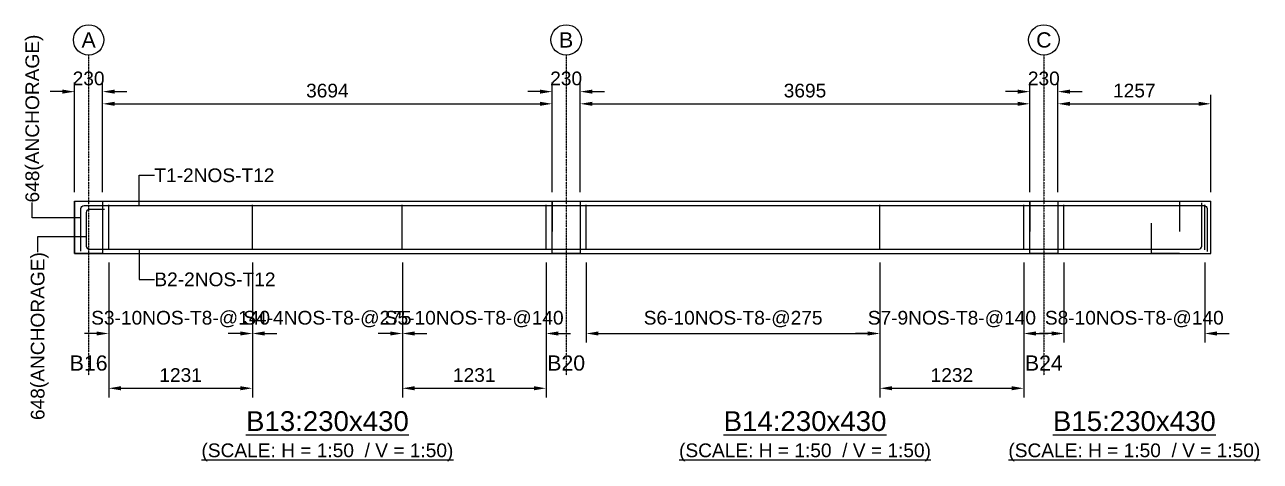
# Model space of a CAD drawing. Header units: inches. Extents: x -816171 to 9366335, y -450961 to 689132.
# Drawn here: x 2784819 to 2805124, y 267846 to 275021 of the extents above; entities that cross this region are included whole.
import ezdxf
from ezdxf.enums import TextEntityAlignment as Align

# ---------------------------------------------------------------- set-up
doc = ezdxf.new("R2010")
doc.units = ezdxf.units.IN
doc.header["$MEASUREMENT"] = 0
doc.linetypes.add('SCCenter', pattern=[1.2, 0.5, -0.3, 0.1, -0.3])
doc.linetypes.add('SCHidden', pattern=[1000, 500, -500])
for name, color, linetype in [('Concrete Line', 2, 'Continuous'), ('Dimension', 31, 'Continuous'), ('Grid', 8, 'Continuous'), ('Labels', 4, 'Continuous'), ('Labels_Support', 4, 'Continuous'), ('Link', 225, 'Continuous'), ('Reinforcement', 130, 'Continuous'), ('Text', 31, 'Continuous')]:
    doc.layers.add(name, color=color, linetype=linetype)
doc.styles.add('SC-SansSerif', font='SansSerif')
doc.styles.get("Standard").update_dxf_attribs({"font": 'txt.shx'})
doc.dimstyles.new('SCBBSDimStyl', dxfattribs={"dimtxt": 225, "dimasz": 200, "dimexe": 150, "dimexo": 150, "dimgap": 100, "dimtad": 1, "dimtoh": 1, "dimdec": 0, "dimzin": 0, "dimdsep": 46, "dimtxsty": 'SC-SansSerif', "dimcen": 0.09, "dimclrd": 8, "dimclre": 8, "dimclrt": 31, "dimadec": 0, "dimazin": 0, "dimtfac": 1, "dimtdec": 0, "dimtix": 1, "dimtofl": 0, "dimtmove": 0, "dimatfit": 3, "dimfxl": 1, "dimtolj": 1, "dimtzin": 0, "dimarcsym": 0})
doc.dimstyles.get("Standard").update_dxf_attribs({"dimtxt": 0.18, "dimasz": 0.18, "dimexe": 0.18, "dimexo": 0.0625, "dimgap": 0.09, "dimtad": 0, "dimtih": 1, "dimtoh": 1, "dimdec": 4, "dimzin": 0, "dimdsep": 46, "dimtxsty": 'Standard', "dimcen": 0.09, "dimadec": 0, "dimazin": 0, "dimtfac": 1, "dimtdec": 4, "dimtofl": 0, "dimtmove": 0, "dimatfit": 3, "dimfxl": 1, "dimtolj": 1, "dimtzin": 0, "dimarcsym": 0})

# ---------------------------------------------------------------- blocks, each defined once
blk = doc.blocks.new('*D1044')
at = {"layer": 'DEFPOINTS', "color": 0, "transparency": 16777216}
for p in [(2786199, 271261), (2788562, 271261), (2788562, 269946)]:
    blk.add_point(p, dxfattribs=at)
at = {"layer": 'Dimension', "color": 8, "lineweight": -2, "transparency": 16777216}
for p, q in [((2786199, 271111), (2786199, 269796)), ((2788562, 271111), (2788562, 269796)), ((2785999, 269946), (2785799, 269946)), ((2788762, 269946), (2788962, 269946))]:
    blk.add_line(p, q, dxfattribs=at)
at = {"layer": 'Dimension', "color": 8, "transparency": 16777216}
for points in [[(2785999, 269980), (2785999, 269913), (2786199, 269946)], [(2788762, 269980), (2788762, 269913), (2788562, 269946)]]:
    blk.add_solid(points, dxfattribs=at)
at = {"layer": 'Dimension', "color": 31, "transparency": 16777216, "insert": (2787381, 270183), "char_height": 225, "attachment_point": 5, "style": 'SC-SansSerif'}
blk.add_mtext('\\A1;S3-10NOS-T8-@140', dxfattribs=at)
blk = doc.blocks.new('*D1045')
at = {"layer": 'DEFPOINTS', "color": 0, "transparency": 16777216}
for p in [(2786199, 271261), (2788562, 271261), (2788562, 269046)]:
    blk.add_point(p, dxfattribs=at)
at = {"layer": 'Dimension', "color": 8, "lineweight": -2, "transparency": 16777216}
for p, q in [((2786199, 271111), (2786199, 268896)), ((2788562, 271111), (2788562, 268896)), ((2786399, 269046), (2788362, 269046))]:
    blk.add_line(p, q, dxfattribs=at)
at = {"layer": 'Dimension', "color": 8, "transparency": 16777216}
for points in [[(2786399, 269080), (2786399, 269013), (2786199, 269046)], [(2788362, 269080), (2788362, 269013), (2788562, 269046)]]:
    blk.add_solid(points, dxfattribs=at)
at = {"layer": 'Dimension', "color": 31, "transparency": 16777216, "insert": (2787381, 269262), "char_height": 225, "attachment_point": 5, "style": 'SC-SansSerif'}
blk.add_mtext('\\A1;1231', dxfattribs=at)
blk = doc.blocks.new('*D1046')
at = {"layer": 'DEFPOINTS', "color": 0, "transparency": 16777216}
for p in [(2788562, 271261), (2791025, 271261), (2791025, 269946)]:
    blk.add_point(p, dxfattribs=at)
at = {"layer": 'Dimension', "color": 8, "lineweight": -2, "transparency": 16777216}
for p, q in [((2788562, 271111), (2788562, 269796)), ((2791025, 271111), (2791025, 269796)), ((2788362, 269946), (2788162, 269946)), ((2791225, 269946), (2791425, 269946))]:
    blk.add_line(p, q, dxfattribs=at)
at = {"layer": 'Dimension', "color": 8, "transparency": 16777216}
for points in [[(2788362, 269980), (2788362, 269913), (2788562, 269946)], [(2791225, 269980), (2791225, 269913), (2791025, 269946)]]:
    blk.add_solid(points, dxfattribs=at)
at = {"layer": 'Dimension', "color": 31, "transparency": 16777216, "insert": (2789793, 270183), "char_height": 225, "attachment_point": 5, "style": 'SC-SansSerif'}
blk.add_mtext('\\A1;S4-4NOS-T8-@275', dxfattribs=at)
blk = doc.blocks.new('*D1047')
at = {"layer": 'DEFPOINTS', "color": 0, "transparency": 16777216}
for p in [(2791025, 271261), (2793387, 271261), (2793387, 269946)]:
    blk.add_point(p, dxfattribs=at)
at = {"layer": 'Dimension', "color": 8, "lineweight": -2, "transparency": 16777216}
for p, q in [((2791025, 271111), (2791025, 269796)), ((2793387, 271111), (2793387, 269796)), ((2790825, 269946), (2790625, 269946)), ((2793587, 269946), (2793787, 269946))]:
    blk.add_line(p, q, dxfattribs=at)
at = {"layer": 'Dimension', "color": 8, "transparency": 16777216}
for points in [[(2790825, 269980), (2790825, 269913), (2791025, 269946)], [(2793587, 269980), (2793587, 269913), (2793387, 269946)]]:
    blk.add_solid(points, dxfattribs=at)
at = {"layer": 'Dimension', "color": 31, "transparency": 16777216, "insert": (2792206, 270183), "char_height": 225, "attachment_point": 5, "style": 'SC-SansSerif'}
blk.add_mtext('\\A1;S5-10NOS-T8-@140', dxfattribs=at)
blk = doc.blocks.new('*D1048')
at = {"layer": 'DEFPOINTS', "color": 0, "transparency": 16777216}
for p in [(2791025, 271261), (2793387, 271261), (2793387, 269046)]:
    blk.add_point(p, dxfattribs=at)
at = {"layer": 'Dimension', "color": 8, "lineweight": -2, "transparency": 16777216}
for p, q in [((2791025, 271111), (2791025, 268896)), ((2793387, 271111), (2793387, 268896)), ((2791225, 269046), (2793187, 269046))]:
    blk.add_line(p, q, dxfattribs=at)
at = {"layer": 'Dimension', "color": 8, "transparency": 16777216}
for points in [[(2791225, 269080), (2791225, 269013), (2791025, 269046)], [(2793187, 269080), (2793187, 269013), (2793387, 269046)]]:
    blk.add_solid(points, dxfattribs=at)
at = {"layer": 'Dimension', "color": 31, "transparency": 16777216, "insert": (2792206, 269262), "char_height": 225, "attachment_point": 5, "style": 'SC-SansSerif'}
blk.add_mtext('\\A1;1231', dxfattribs=at)
blk = doc.blocks.new('*D1049')
at = {"layer": 'DEFPOINTS', "color": 0, "transparency": 16777216}
for p in [(2794047, 271261), (2798874, 271261), (2798874, 269946)]:
    blk.add_point(p, dxfattribs=at)
at = {"layer": 'Dimension', "color": 8, "lineweight": -2, "transparency": 16777216}
for p, q in [((2794047, 271111), (2794047, 269796)), ((2798874, 271111), (2798874, 269796)), ((2794247, 269946), (2798674, 269946))]:
    blk.add_line(p, q, dxfattribs=at)
at = {"layer": 'Dimension', "color": 8, "transparency": 16777216}
for points in [[(2794247, 269980), (2794247, 269913), (2794047, 269946)], [(2798674, 269980), (2798674, 269913), (2798874, 269946)]]:
    blk.add_solid(points, dxfattribs=at)
at = {"layer": 'Dimension', "color": 31, "transparency": 16777216, "insert": (2796461, 270183), "char_height": 225, "attachment_point": 5, "style": 'SC-SansSerif'}
blk.add_mtext('\\A1;S6-10NOS-T8-@275', dxfattribs=at)
blk = doc.blocks.new('*D1050')
at = {"layer": 'DEFPOINTS', "color": 0, "transparency": 16777216}
for p in [(2798874, 271261), (2801237, 271261), (2801237, 269946)]:
    blk.add_point(p, dxfattribs=at)
at = {"layer": 'Dimension', "color": 8, "lineweight": -2, "transparency": 16777216}
for p, q in [((2798874, 271111), (2798874, 269796)), ((2801237, 271111), (2801237, 269796)), ((2798674, 269946), (2798474, 269946)), ((2801437, 269946), (2801637, 269946))]:
    blk.add_line(p, q, dxfattribs=at)
at = {"layer": 'Dimension', "color": 8, "transparency": 16777216}
for points in [[(2798674, 269980), (2798674, 269913), (2798874, 269946)], [(2801437, 269980), (2801437, 269913), (2801237, 269946)]]:
    blk.add_solid(points, dxfattribs=at)
at = {"layer": 'Dimension', "color": 31, "transparency": 16777216, "insert": (2800056, 270183), "char_height": 225, "attachment_point": 5, "style": 'SC-SansSerif'}
blk.add_mtext('\\A1;S7-9NOS-T8-@140', dxfattribs=at)
blk = doc.blocks.new('*D1051')
at = {"layer": 'DEFPOINTS', "color": 0, "transparency": 16777216}
for p in [(2798874, 271261), (2801237, 271261), (2801237, 269046)]:
    blk.add_point(p, dxfattribs=at)
at = {"layer": 'Dimension', "color": 8, "lineweight": -2, "transparency": 16777216}
for p, q in [((2798874, 271111), (2798874, 268896)), ((2801237, 271111), (2801237, 268896)), ((2799074, 269046), (2801037, 269046))]:
    blk.add_line(p, q, dxfattribs=at)
at = {"layer": 'Dimension', "color": 8, "transparency": 16777216}
for points in [[(2799074, 269080), (2799074, 269013), (2798874, 269046)], [(2801037, 269080), (2801037, 269013), (2801237, 269046)]]:
    blk.add_solid(points, dxfattribs=at)
at = {"layer": 'Dimension', "color": 31, "transparency": 16777216, "insert": (2800056, 269262), "char_height": 225, "attachment_point": 5, "style": 'SC-SansSerif'}
blk.add_mtext('\\A1;1232', dxfattribs=at)
blk = doc.blocks.new('*D1052')
at = {"layer": 'DEFPOINTS', "color": 0, "transparency": 16777216}
for p in [(2801897, 271261), (2804211, 271261), (2804211, 269946)]:
    blk.add_point(p, dxfattribs=at)
at = {"layer": 'Dimension', "color": 8, "lineweight": -2, "transparency": 16777216}
for p, q in [((2801897, 271111), (2801897, 269796)), ((2804211, 271111), (2804211, 269796)), ((2801697, 269946), (2801497, 269946)), ((2804411, 269946), (2804611, 269946))]:
    blk.add_line(p, q, dxfattribs=at)
at = {"layer": 'Dimension', "color": 8, "transparency": 16777216}
for points in [[(2801697, 269980), (2801697, 269913), (2801897, 269946)], [(2804411, 269980), (2804411, 269913), (2804211, 269946)]]:
    blk.add_solid(points, dxfattribs=at)
at = {"layer": 'Dimension', "color": 31, "transparency": 16777216, "insert": (2803054, 270183), "char_height": 225, "attachment_point": 5, "style": 'SC-SansSerif'}
blk.add_mtext('\\A1;S8-10NOS-T8-@140', dxfattribs=at)
blk = doc.blocks.new('*D960')
at = {"layer": 'DEFPOINTS', "color": 0, "transparency": 16777216}
for p in [(2793487, 273721), (2786099, 272121), (2793487, 272121)]:
    blk.add_point(p, dxfattribs=at)
at = {"layer": 'Dimension', "color": 8, "lineweight": -2, "transparency": 16777216}
for p, q in [((2786099, 272271), (2786099, 273871)), ((2786299, 273721), (2793287, 273721)), ((2793487, 272271), (2793487, 273871))]:
    blk.add_line(p, q, dxfattribs=at)
at = {"layer": 'Dimension', "color": 8, "transparency": 16777216}
for points in [[(2786299, 273755), (2786299, 273688), (2786099, 273721)], [(2793287, 273755), (2793287, 273688), (2793487, 273721)]]:
    blk.add_solid(points, dxfattribs=at)
at = {"layer": 'Dimension', "color": 31, "transparency": 16777216, "insert": (2789793, 273937), "char_height": 225, "attachment_point": 5, "style": 'SC-SansSerif'}
blk.add_mtext('\\A1;3694', dxfattribs=at)
blk = doc.blocks.new('*D961')
at = {"layer": 'DEFPOINTS', "color": 0, "transparency": 16777216}
for p in [(2801337, 273721), (2793947, 272121), (2801337, 272121)]:
    blk.add_point(p, dxfattribs=at)
at = {"layer": 'Dimension', "color": 8, "lineweight": -2, "transparency": 16777216}
for p, q in [((2793947, 272271), (2793947, 273871)), ((2794147, 273721), (2801137, 273721)), ((2801337, 272271), (2801337, 273871))]:
    blk.add_line(p, q, dxfattribs=at)
at = {"layer": 'Dimension', "color": 8, "transparency": 16777216}
for points in [[(2794147, 273755), (2794147, 273688), (2793947, 273721)], [(2801137, 273755), (2801137, 273688), (2801337, 273721)]]:
    blk.add_solid(points, dxfattribs=at)
at = {"layer": 'Dimension', "color": 31, "transparency": 16777216, "insert": (2797642, 273937), "char_height": 225, "attachment_point": 5, "style": 'SC-SansSerif'}
blk.add_mtext('\\A1;3695', dxfattribs=at)
blk = doc.blocks.new('*D962')
at = {"layer": 'DEFPOINTS', "color": 0, "transparency": 16777216}
for p in [(2804311, 273721), (2801797, 272121), (2804311, 272121)]:
    blk.add_point(p, dxfattribs=at)
at = {"layer": 'Dimension', "color": 8, "lineweight": -2, "transparency": 16777216}
for p, q in [((2801797, 272271), (2801797, 273871)), ((2801997, 273721), (2804111, 273721)), ((2804311, 272271), (2804311, 273871))]:
    blk.add_line(p, q, dxfattribs=at)
at = {"layer": 'Dimension', "color": 8, "transparency": 16777216}
for points in [[(2801997, 273755), (2801997, 273688), (2801797, 273721)], [(2804111, 273755), (2804111, 273688), (2804311, 273721)]]:
    blk.add_solid(points, dxfattribs=at)
at = {"layer": 'Dimension', "color": 31, "transparency": 16777216, "insert": (2803054, 273937), "char_height": 225, "attachment_point": 5, "style": 'SC-SansSerif'}
blk.add_mtext('\\A1;1257', dxfattribs=at)
blk = doc.blocks.new('*D963')
at = {"layer": 'DEFPOINTS', "color": 0, "transparency": 16777216}
for p in [(2786099, 273921), (2785639, 272121), (2786099, 272121)]:
    blk.add_point(p, dxfattribs=at)
at = {"layer": 'Dimension', "color": 8, "lineweight": -2, "transparency": 16777216}
for p, q in [((2785639, 272271), (2785639, 274071)), ((2786099, 272271), (2786099, 274071)), ((2785439, 273921), (2785239, 273921)), ((2786299, 273921), (2786499, 273921))]:
    blk.add_line(p, q, dxfattribs=at)
at = {"layer": 'Dimension', "color": 8, "transparency": 16777216}
for points in [[(2785439, 273955), (2785439, 273888), (2785639, 273921)], [(2786299, 273955), (2786299, 273888), (2786099, 273921)]]:
    blk.add_solid(points, dxfattribs=at)
at = {"layer": 'Dimension', "color": 31, "transparency": 16777216, "insert": (2785869, 274137), "char_height": 225, "attachment_point": 5, "style": 'SC-SansSerif'}
blk.add_mtext('\\A1;230', dxfattribs=at)
blk = doc.blocks.new('*D964')
at = {"layer": 'DEFPOINTS', "color": 0, "transparency": 16777216}
for p in [(2793947, 273921), (2793487, 272121), (2793947, 272121)]:
    blk.add_point(p, dxfattribs=at)
at = {"layer": 'Dimension', "color": 8, "lineweight": -2, "transparency": 16777216}
for p, q in [((2793487, 272271), (2793487, 274071)), ((2793947, 272271), (2793947, 274071)), ((2793287, 273921), (2793087, 273921)), ((2794147, 273921), (2794347, 273921))]:
    blk.add_line(p, q, dxfattribs=at)
at = {"layer": 'Dimension', "color": 8, "transparency": 16777216}
for points in [[(2793287, 273955), (2793287, 273888), (2793487, 273921)], [(2794147, 273955), (2794147, 273888), (2793947, 273921)]]:
    blk.add_solid(points, dxfattribs=at)
at = {"layer": 'Dimension', "color": 31, "transparency": 16777216, "insert": (2793717, 274137), "char_height": 225, "attachment_point": 5, "style": 'SC-SansSerif'}
blk.add_mtext('\\A1;230', dxfattribs=at)
blk = doc.blocks.new('*D965')
at = {"layer": 'DEFPOINTS', "color": 0, "transparency": 16777216}
for p in [(2801797, 273921), (2801337, 272121), (2801797, 272121)]:
    blk.add_point(p, dxfattribs=at)
at = {"layer": 'Dimension', "color": 8, "lineweight": -2, "transparency": 16777216}
for p, q in [((2801337, 272271), (2801337, 274071)), ((2801797, 272271), (2801797, 274071)), ((2801137, 273921), (2800937, 273921)), ((2801997, 273921), (2802197, 273921))]:
    blk.add_line(p, q, dxfattribs=at)
at = {"layer": 'Dimension', "color": 8, "transparency": 16777216}
for points in [[(2801137, 273955), (2801137, 273888), (2801337, 273921)], [(2801997, 273955), (2801997, 273888), (2801797, 273921)]]:
    blk.add_solid(points, dxfattribs=at)
at = {"layer": 'Dimension', "color": 31, "transparency": 16777216, "insert": (2801567, 274137), "char_height": 225, "attachment_point": 5, "style": 'SC-SansSerif'}
blk.add_mtext('\\A1;230', dxfattribs=at)

msp = doc.modelspace()

# ---------------------------------------------------------------- linework, layer by layer
at = {"layer": 'Concrete Line'}
msp.add_line((2804311.35401, 271261.25141), (2804311.35401, 272121.25141), dxfattribs=at)
for points in [[(2785639.35401, 272121.25141), (2786099.35401, 272121.25141)], [(2785639.35401, 272121.25141), (2785639.35401, 271261.25141)], [(2786099.35401, 272121.25141), (2793487.35401, 272121.25141)], [(2793487.35401, 272121.25141), (2793947.35401, 272121.25141)], [(2793947.35401, 272121.25141), (2801337.35401, 272121.25141)], [(2801337.35401, 272121.25141), (2801797.35401, 272121.25141)], [(2801797.35401, 272121.25141), (2804311.35401, 272121.25141)], [(2785639.35401, 271261.25141), (2786099.35401, 271261.25141)], [(2786099.35401, 271261.25141), (2793487.35401, 271261.25141)], [(2793487.35401, 271261.25141), (2793947.35401, 271261.25141)], [(2793947.35401, 271261.25141), (2801337.35401, 271261.25141)], [(2801337.35401, 271261.25141), (2801797.35401, 271261.25141)], [(2801797.35401, 271261.25141), (2804311.35401, 271261.25141)]]:
    msp.add_lwpolyline(points, dxfattribs=at)
for points in [[(2785639.35401, 272121.25141), (2786099.35401, 272121.25141), (2786099.35401, 272121.25141), (2786099.35401, 271261.25141), (2786099.35401, 271261.25141), (2785639.35401, 271261.25141), (2785639.35401, 271261.25141), (2785639.35401, 272121.25141)], [(2793487.35401, 271261.25141), (2793487.35401, 272121.25141), (2793487.35401, 272121.25141), (2793947.35401, 272121.25141), (2793947.35401, 272121.25141), (2793947.35401, 271261.25141), (2793947.35401, 271261.25141), (2793487.35401, 271261.25141)], [(2801337.35401, 271261.25141), (2801337.35401, 272121.25141), (2801337.35401, 272121.25141), (2801797.35401, 272121.25141), (2801797.35401, 272121.25141), (2801797.35401, 271261.25141), (2801797.35401, 271261.25141), (2801337.35401, 271261.25141)]]:
    msp.add_lwpolyline(points, close=True, dxfattribs=at)
at = {"layer": 'Concrete Line', "linetype": 'SCHidden'}
for points in [[(2785639.35401, 272121.25141), (2786099.35401, 272121.25141), (2786099.35401, 272121.25141), (2786099.35401, 271261.25141), (2786099.35401, 271261.25141), (2785639.35401, 271261.25141), (2785639.35401, 271261.25141), (2785639.35401, 272121.25141)], [(2793487.35401, 271261.25141), (2793487.35401, 272121.25141), (2793487.35401, 272121.25141), (2793947.35401, 272121.25141), (2793947.35401, 272121.25141), (2793947.35401, 271261.25141), (2793947.35401, 271261.25141), (2793487.35401, 271261.25141)], [(2801337.35401, 271261.25141), (2801337.35401, 272121.25141), (2801337.35401, 272121.25141), (2801797.35401, 272121.25141), (2801797.35401, 272121.25141), (2801797.35401, 271261.25141), (2801797.35401, 271261.25141), (2801337.35401, 271261.25141)], [(2803337.35401, 272121.25141), (2803797.35401, 272121.25141), (2803797.35401, 272121.25141), (2803797.35401, 271261.25141), (2803797.35401, 271261.25141), (2803337.35401, 271261.25141), (2803337.35401, 271261.25141), (2803337.35401, 272121.25141)]]:
    msp.add_lwpolyline(points, close=True, dxfattribs=at)
at = {"layer": 'Concrete Line', "color": 8, "linetype": 'SCHidden'}
for points in [[(2786099.35401, 272121.25141), (2786099.35401, 271261.25141)], [(2793487.35401, 272121.25141), (2793487.35401, 271261.25141)], [(2793947.35401, 272121.25141), (2793947.35401, 271261.25141)], [(2801337.35401, 272121.25141), (2801337.35401, 271261.25141)], [(2801797.35401, 272121.25141), (2801797.35401, 271261.25141)]]:
    msp.add_lwpolyline(points, dxfattribs=at)
at = {"layer": 'Grid', "linetype": 'SCCenter'}
for p, q in [((2785869.35401, 274521.25141), (2785869.35401, 269261.25141)), ((2793717.35401, 274521.25141), (2793717.35401, 269261.25141)), ((2801567.35401, 274521.25141), (2801567.35401, 269261.25141))]:
    msp.add_line(p, q, dxfattribs=at)
at = {"layer": 'Grid'}
for centre in [(2785869.35401, 274771.25141), (2793717.35401, 274771.25141), (2801567.35401, 274771.25141)]:
    msp.add_circle(centre, 250, dxfattribs=at)
at = {"layer": 'Link'}
for p, q in [((2786199.35401, 271321.25141), (2786199.35401, 272061.25141)), ((2788562.02695, 271321.25141), (2788562.02695, 272061.25141)), ((2791024.69989, 271321.25141), (2791024.69989, 272061.25141)), ((2793387.35401, 271321.25141), (2793387.35401, 272061.25141)), ((2794047.35401, 271321.25141), (2794047.35401, 272061.25141)), ((2798874.03323, 271321.25141), (2798874.03323, 272061.25141)), ((2801237.35401, 271321.25141), (2801237.35401, 272061.25141)), ((2801897.35401, 271321.25141), (2801897.35401, 272061.25141)), ((2804211.35401, 271321.25141), (2804211.35401, 272061.25141))]:
    msp.add_line(p, q, dxfattribs=at)
at = {"layer": 'Reinforcement'}
for points in [[(2785743.35401, 271301.25141), (2785743.35401, 271999.25141, -0.4142135624), (2785793.35401, 272049.25141), (2804200.86342, 272049.25141, -0.4142134778), (2804250.86342, 271999.25141), (2804250.86342, 271291.25141)], [(2786131.35401, 271985.25141), (2785881.35401, 271985.25141, 0.4142135624), (2785831.35401, 271935.25141), (2785831.35401, 271383.25141, 0.4142135624), (2785881.35401, 271333.25141), (2804112.86342, 271333.25141, 0.4142134778), (2804162.86342, 271383.25141), (2804162.86342, 272091.25141)]]:
    msp.add_lwpolyline(points, format="xyb", dxfattribs=at)

# ---------------------------------------------------------------- texts
at = {"layer": 'Grid', "style": 'SC-SansSerif'}
for s, p in [('A', (2785869.35401, 274771.25141)), ('B', (2793717.35401, 274771.25141)), ('C', (2801567.35401, 274771.25141))]:
    msp.add_text(s, height=250, dxfattribs=at).set_placement(p, align=Align.MIDDLE)
at = {"layer": 'Labels', "style": 'SC-SansSerif'}
for s, p in [('%%uB13:230x430', (2789793.35401, 268246.25141)), ('%%uB14:230x430', (2797642.35401, 268246.25141)), ('%%uB15:230x430', (2803054.35401, 268246.25141))]:
    msp.add_text(s, height=325, dxfattribs=at).set_placement(p, align=Align.BOTTOM_CENTER)
at = {"layer": 'Labels_Support', "style": 'SC-SansSerif'}
for s, p in [('B16', (2785869.35401, 269261.25141)), ('B20', (2793717.35401, 269261.25141)), ('B24', (2801567.35401, 269261.25141))]:
    msp.add_text(s, height=250, dxfattribs=at).set_placement(p, align=Align.BOTTOM_CENTER)
at = {"layer": 'Text', "style": 'SC-SansSerif'}
msp.add_text('648(ANCHORAGE)', height=225, rotation=90, dxfattribs=at).set_placement((2784943.35401, 272099.25141), align=Align.MIDDLE_LEFT)
for s, p in [('T1-2NOS-T12', (2786949.35401, 272546.25141)), ('B2-2NOS-T12', (2786949.35401, 270836.25141))]:
    msp.add_text(s, height=225, dxfattribs=at).set_placement(p, align=Align.MIDDLE_LEFT)
msp.add_text('648(ANCHORAGE)', height=225, rotation=90, dxfattribs=at).set_placement((2785031.35401, 271283.25141), align=Align.MIDDLE_RIGHT)
for p in [(2789793.35401, 267846.25141), (2797642.35401, 267846.25141), (2803054.35401, 267846.25141)]:
    msp.add_text('%%u(SCALE: H = 1:50  / V = 1:50)', height=225, dxfattribs=at).set_placement(p, align=Align.BOTTOM_CENTER)

# ---------------------------------------------------------------- dimensions: what is measured, and where the dimension line sits
at = {"layer": 'Dimension'}
for base, p1, p2, text, picture, middle in [((2786099.35401, 273921.25141), (2785639.35401, 272121.25141), (2786099.35401, 272121.25141), '230', '*D963', (2785869.35401, 274137.30079)), ((2793947.35401, 273921.25141), (2793487.35401, 272121.25141), (2793947.35401, 272121.25141), '230', '*D964', (2793717.35401, 274137.30079)), ((2801797.35401, 273921.25141), (2801337.35401, 272121.25141), (2801797.35401, 272121.25141), '230', '*D965', (2801567.35401, 274137.30079)), ((2793487.35401, 273721.25141), (2786099.35401, 272121.25141), (2793487.35401, 272121.25141), '3694', '*D960', (2789793.35401, 273937.30079)), ((2801337.35401, 273721.25141), (2793947.35401, 272121.25141), (2801337.35401, 272121.25141), '3695', '*D961', (2797642.35401, 273937.30079)), ((2804311.35401, 273721.25141), (2801797.35401, 272121.25141), (2804311.35401, 272121.25141), '1257', '*D962', (2803054.35401, 273937.14647)), ((2788562.02691, 269946.25141), (2786199.35401, 271261.25141), (2788562.02691, 271261.25141), 'S3-10NOS-T8-@140', '*D1044', (2787380.69046, 270182.9798)), ((2788562.02691, 269046.25141), (2786199.35401, 271261.25141), (2788562.02691, 271261.25141), '1231', '*D1045', (2787380.69046, 269262.30079)), ((2791024.69991, 269946.25141), (2788562.02691, 271261.25141), (2791024.69991, 271261.25141), 'S4-4NOS-T8-@275', '*D1046', (2789793.36341, 270182.9798)), ((2793387.35401, 269946.25141), (2791024.69991, 271261.25141), (2793387.35401, 271261.25141), 'S5-10NOS-T8-@140', '*D1047', (2792206.02696, 270182.9798)), ((2793387.35401, 269046.25141), (2791024.69991, 271261.25141), (2793387.35401, 271261.25141), '1231', '*D1048', (2792206.02696, 269262.30079)), ((2798874.03321, 269946.25141), (2794047.35401, 271261.25141), (2798874.03321, 271261.25141), 'S6-10NOS-T8-@275', '*D1049', (2796460.69361, 270182.9798)), ((2801237.35401, 269946.25141), (2798874.03321, 271261.25141), (2801237.35401, 271261.25141), 'S7-9NOS-T8-@140', '*D1050', (2800055.69361, 270182.9798)), ((2801237.35401, 269046.25141), (2798874.03321, 271261.25141), (2801237.35401, 271261.25141), '1232', '*D1051', (2800055.69361, 269262.30079)), ((2804211.35401, 269946.25141), (2801897.35401, 271261.25141), (2804211.35401, 271261.25141), 'S8-10NOS-T8-@140', '*D1052', (2803054.35401, 270182.9798))]:
    dim = msp.add_linear_dim(base=base, p1=p1, p2=p2, text=text, dimstyle='SCBBSDimStyl', dxfattribs=at)
    dim.commit()
    dim.dimension.update_dxf_attribs({"geometry": picture, "text_midpoint": middle})

# ---------------------------------------------------------------- leaders
at = {"layer": 'Dimension', "color": 8}
for points in [[(2786699.35401, 272049.25141), (2786699.35401, 272546.25141), (2786949.35401, 272546.25141)], [(2785743.35401, 271849.25141), (2784943.35401, 271849.25141), (2784943.35401, 272099.25141)], [(2785831.35401, 271533.25141), (2785031.35401, 271533.25141), (2785031.35401, 271283.25141)], [(2786699.35401, 271333.25141), (2786699.35401, 270836.25141), (2786949.35401, 270836.25141)]]:
    msp.add_leader(points, dimstyle='Standard', dxfattribs=at)

doc.saveas('drawing.dxf')
